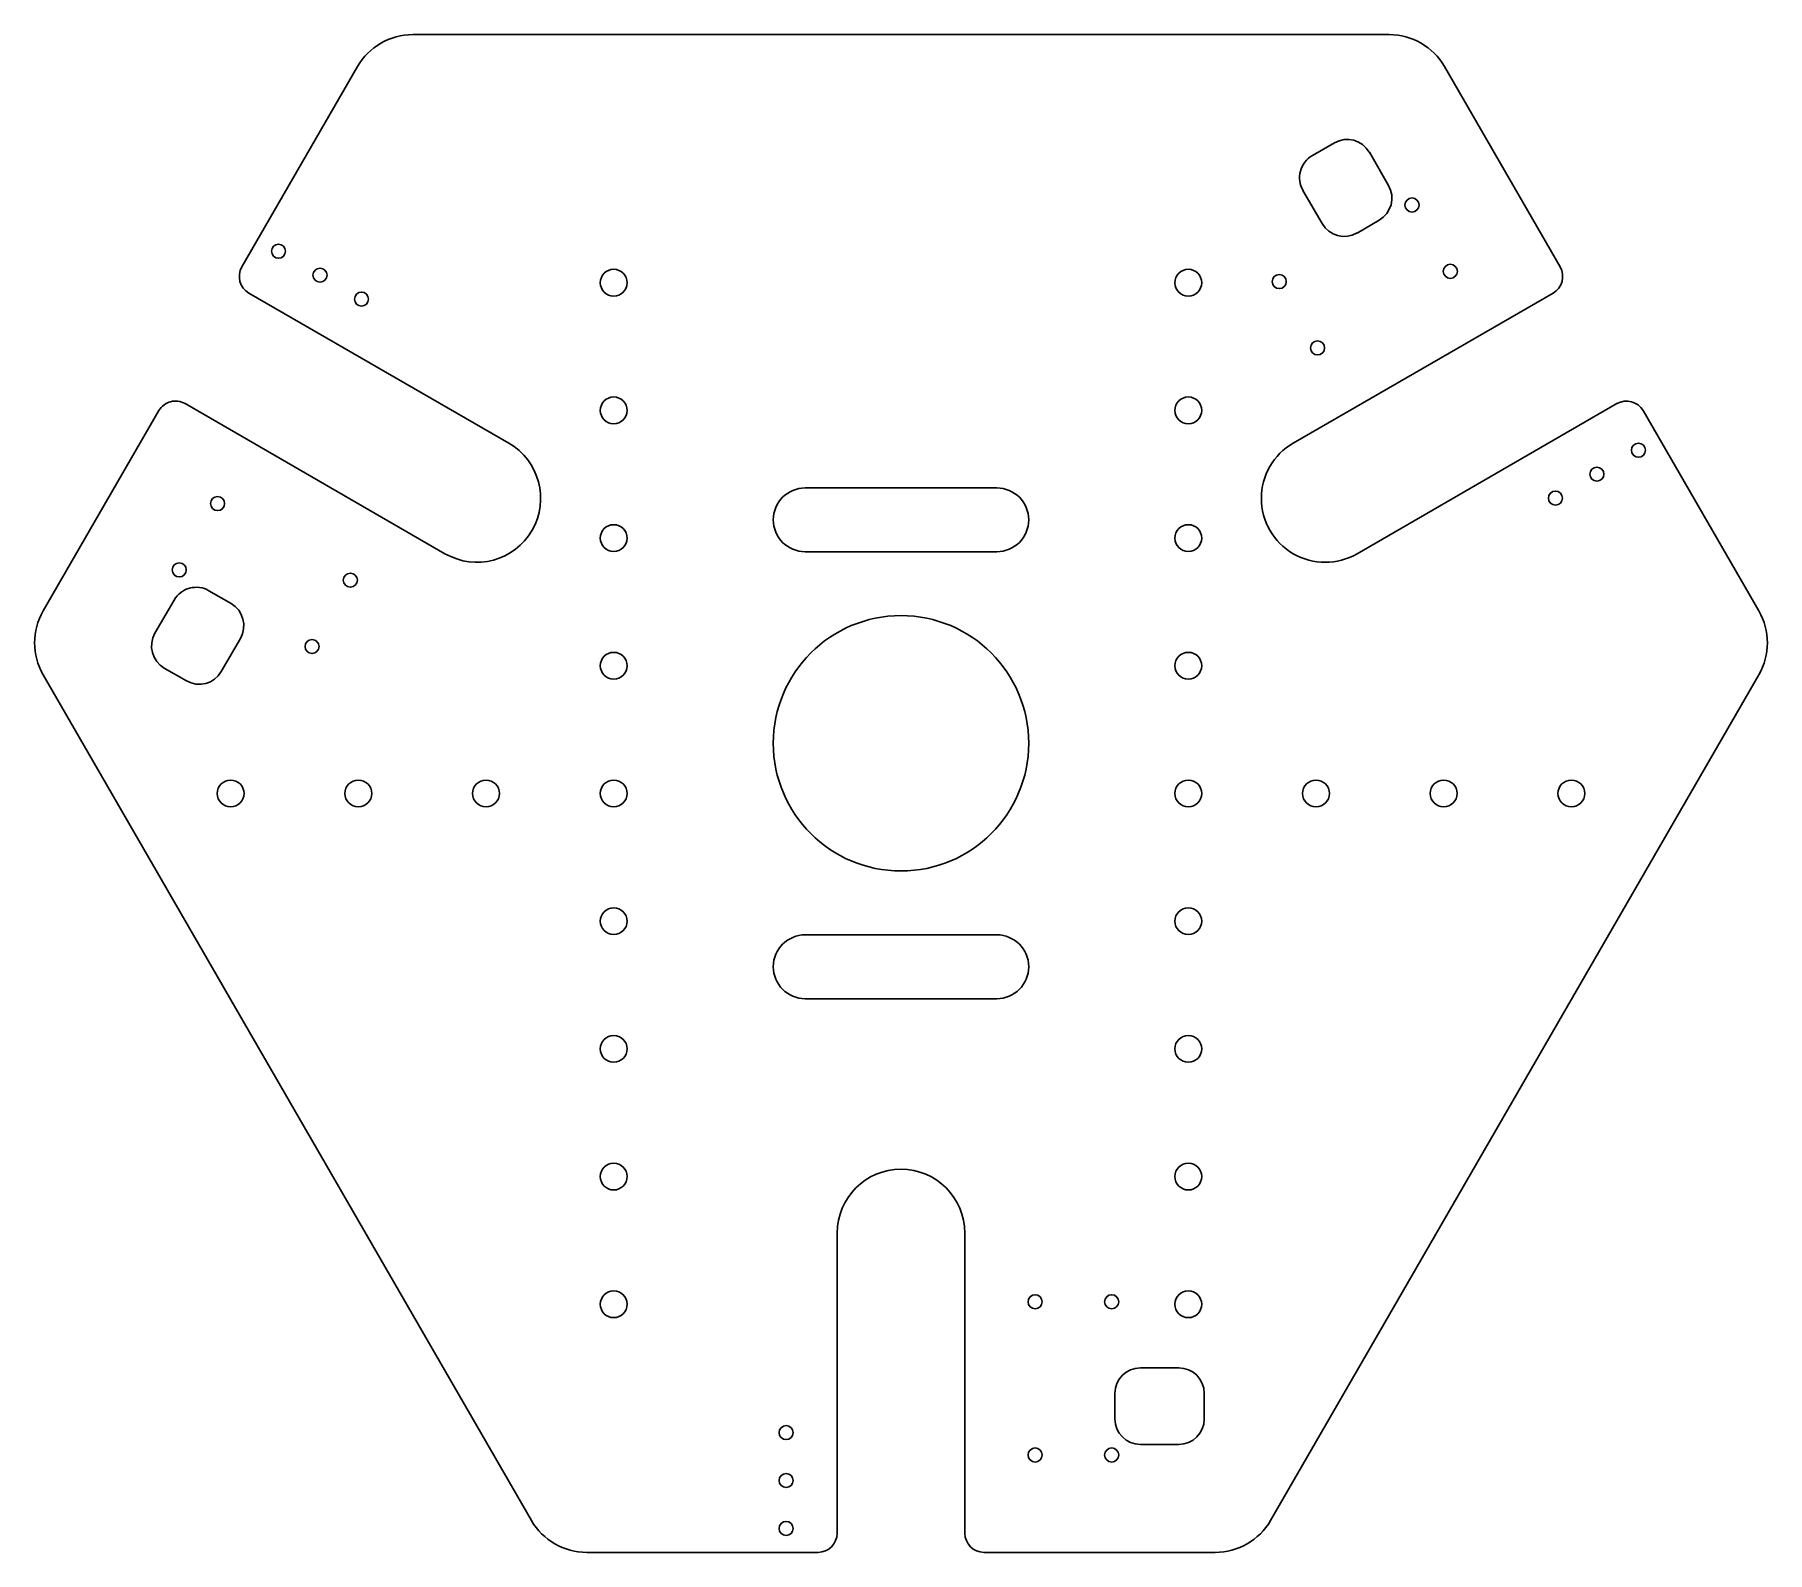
# Model space of a CAD drawing. Header units: millimetres. Extents: x -136 to 136, y -127 to 111.
import ezdxf

# ---------------------------------------------------------------- set-up
doc = ezdxf.new("R2010")
doc.units = ezdxf.units.MM

msp = doc.modelspace()

# ---------------------------------------------------------------- linework, layer by layer
at = {"color": 7, "linetype": 'Continuous', "lineweight": 25}
for p, q in [((-76.47, 110.99), (76.47, 110.99)), ((-103.24, 74.62), (-85.13, 105.99)), ((85.13, 105.99), (103.24, 74.62)), ((67.89, 94.05), (64.43, 92.05)), ((76.36, 87.39), (73.36, 92.58)), ((62.96, 86.58), (65.96, 81.39)), ((71.43, 79.92), (74.89, 81.92)), ((-61.44, 47.02), (-102.14, 70.52)), ((61.44, 47.02), (102.14, 70.52)), ((-134.36, 20.73), (-116.24, 52.1)), ((-71.44, 29.7), (-112.14, 53.2)), ((71.44, 29.7), (112.14, 53.2)), ((116.24, 52.1), (134.36, 20.73)), ((15, 40), (-15, 40)), ((-15, 30), (15, 30)), ((-113.86, 22.43), (-116.86, 17.24)), ((-104.93, 21.9), (-108.39, 23.9)), ((-106.46, 11.24), (-103.46, 16.43)), ((-115.39, 11.77), (-111.93, 9.77)), ((-57.89, -121.72), (-134.36, 10.73)), ((134.36, 10.73), (57.89, -121.72)), ((15, -30), (-15, -30)), ((-15, -40), (15, -40)), ((-10, -76.72), (-10, -123.72)), ((10, -76.72), (10, -123.72)), ((43.5, -97.82), (37.5, -97.82)), ((33.5, -101.82), (33.5, -105.82)), ((47.5, -105.82), (47.5, -101.82)), ((37.5, -109.82), (43.5, -109.82)), ((-49.23, -126.72), (-13, -126.72)), ((13, -126.72), (49.23, -126.72))]:
    msp.add_line(p, q, dxfattribs=at)
for centre, radius in [((80.04, 84.31), 1.1), ((-97.5, 77.07), 1.1), ((-91, 73.32), 1.1), ((-45, 72.14), 2.1), ((45, 72.14), 2.1), ((59.25, 72.31), 1.1), ((86.04, 73.92), 1.1), ((-84.5, 69.57), 1.1), ((65.25, 61.92), 1.1), ((-45, 52.14), 2.1), ((45, 52.14), 2.1), ((115.5, 45.9), 1.1), ((109, 42.15), 1.1), ((-107.04, 37.55), 1.1), ((102.5, 38.4), 1.1), ((-45, 32.14), 2.1), ((45, 32.14), 2.1), ((-113.04, 27.16), 1.1), ((-86.25, 25.55), 1.1), ((0, 0), 20), ((-92.25, 15.16), 1.1), ((-45, 12.14), 2.1), ((45, 12.14), 2.1), ((-105, -7.86), 2.1), ((-85, -7.86), 2.1), ((-65, -7.86), 2.1), ((-45, -7.86), 2.1), ((45, -7.86), 2.1), ((65, -7.86), 2.1), ((85, -7.86), 2.1), ((105, -7.86), 2.1), ((-45, -27.86), 2.1), ((45, -27.86), 2.1), ((-45, -47.86), 2.1), ((45, -47.86), 2.1), ((-45, -67.86), 2.1), ((45, -67.86), 2.1), ((-45, -87.86), 2.1), ((21, -87.47), 1.1), ((33, -87.47), 1.1), ((45, -87.86), 2.1), ((-18, -107.97), 1.1), ((21, -111.47), 1.1), ((33, -111.47), 1.1), ((-18, -115.47), 1.1), ((-18, -122.97), 1.1)]:
    msp.add_circle(centre, radius, dxfattribs=at)
for centre, radius, start, end in [((-76.47, 100.99), 10, 90, 150), ((76.47, 100.99), 10, 30, 90), ((69.89, 90.58), 4, 30, 120), ((66.43, 88.58), 4, 120, 210), ((72.89, 85.39), 4, 300, 30), ((69.43, 83.39), 4, 210, 300), ((-100.64, 73.12), 3, 150, 240), ((100.64, 73.12), 3, 300, 30), ((-113.64, 50.6), 3, 60, 150), ((113.64, 50.6), 3, 30, 120), ((-66.44, 38.36), 10, 240, 60), ((66.44, 38.36), 10, 120, 300), ((-15, 35), 5, 90, 270), ((15, 35), 5, 270, 90), ((-110.39, 20.43), 4, 60, 150), ((-106.93, 18.43), 4, 330, 60), ((-125.7, 15.73), 10, 150, 210), ((125.7, 15.73), 10, 330, 30), ((-113.39, 15.24), 4, 150, 240), ((-109.93, 13.24), 4, 240, 330), ((-15, -35), 5, 90, 270), ((15, -35), 5, 270, 90), ((0, -76.72), 10, 0, 180), ((37.5, -101.82), 4, 90, 180), ((43.5, -101.82), 4, 0, 90), ((37.5, -105.82), 4, 180, 270), ((43.5, -105.82), 4, 270, 0), ((-49.23, -116.72), 10, 210, 270), ((49.23, -116.72), 10, 270, 330), ((-13, -123.72), 3, 270, 0), ((13, -123.72), 3, 180, 270)]:
    msp.add_arc(centre, radius, start, end, dxfattribs=at)

doc.saveas('drawing.dxf')
